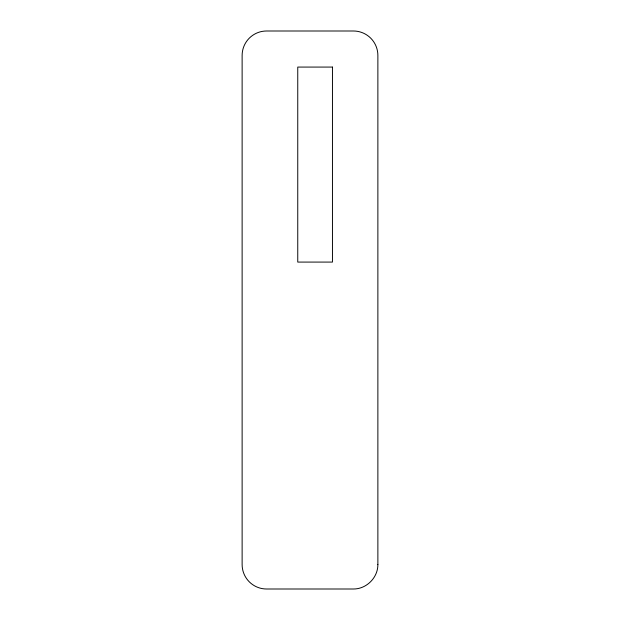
<?xml version="1.0" encoding="UTF-8"?>
<svg xmlns="http://www.w3.org/2000/svg" width="620" height="620" viewBox="0 0 620 620"><rect width="100%" height="100%" fill="white"/><g stroke="black" fill="none" stroke-linecap="round" stroke-linejoin="round"><path stroke-width="0.93" d="M377.875 564.549C377.96 577.639 366.513 589.085 353.423 589L266.577 589A24.451 24.451 0 0 1 242.126 564.549L242.126 55.451A24.451 24.451 0 0 1 266.577 31L353.423 31A24.451 24.451 0 0 1 377.875 55.451L377.875 564.549M332.452 67.076L297.755 67.076L297.755 262.082L332.452 262.082L332.452 67.076"/></g></svg>
